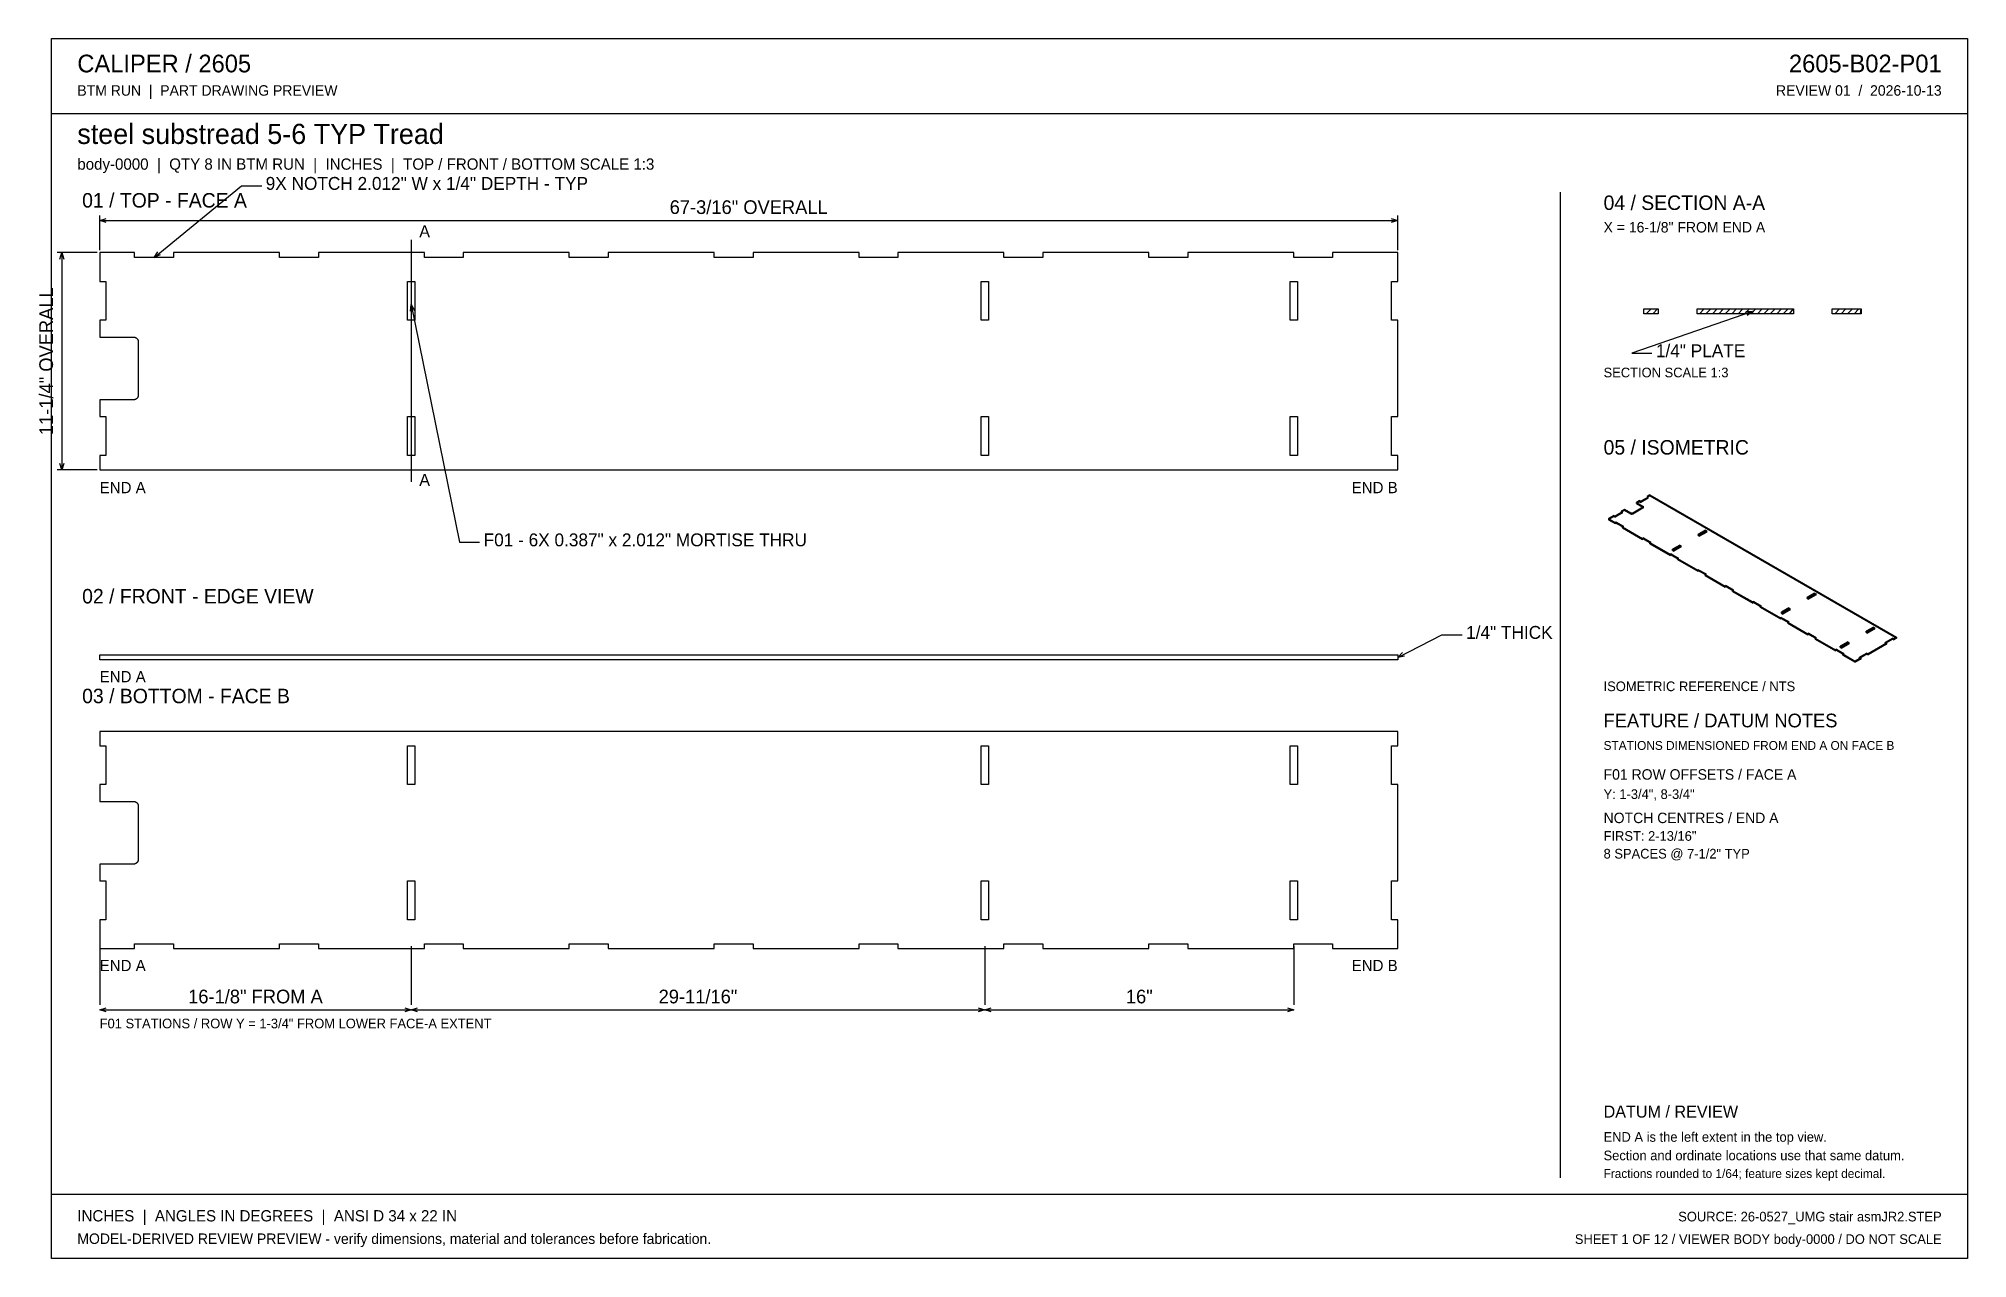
# Model space of a CAD drawing. Header units: inches. Extents: x 0.7 to 100.6, y 1.4 to 64.6.
import ezdxf
from ezdxf.enums import TextEntityAlignment as Align

# ---------------------------------------------------------------- set-up
doc = ezdxf.new("R2010")
doc.units = ezdxf.units.IN
doc.header["$MEASUREMENT"] = 0

msp = doc.modelspace()

# ---------------------------------------------------------------- linework, layer by layer
at = {"layer": 'ANNOTATION'}
for p, q in [((6.719, 53.25), (11.25, 56.958)), ((11.25, 56.958), (12.292, 56.958)), ((3.906, 53.625), (3.906, 55.417)), ((3.906, 55.167), (4.24, 55.271)), ((3.906, 55.167), (71.094, 55.167)), ((4.24, 55.063), (3.906, 55.167)), ((70.76, 55.271), (71.094, 55.167)), ((71.094, 55.167), (70.76, 55.063)), ((71.094, 53.625), (71.094, 55.417)), ((20.031, 54.167), (20.031, 41.625)), ((3.781, 53.5), (1.698, 53.5)), ((1.844, 53.167), (1.948, 53.5)), ((1.948, 53.5), (1.948, 42.25)), ((1.948, 53.5), (2.052, 53.167)), ((6.719, 53.25), (6.911, 53.542)), ((7.043, 53.38), (6.719, 53.25)), ((19.996, 50.459), (20.031, 50.806)), ((20.031, 50.806), (22.531, 38.5)), ((20.031, 50.806), (20.2, 50.501)), ((89.458, 50.458), (83.208, 48.292)), ((89.109, 50.448), (89.458, 50.458)), ((89.458, 50.458), (89.178, 50.251)), ((83.208, 48.292), (84.25, 48.292)), ((3.781, 42.25), (1.698, 42.25)), ((1.948, 42.25), (1.844, 42.583)), ((2.052, 42.583), (1.948, 42.25)), ((22.531, 38.5), (23.573, 38.5)), ((71.094, 32.542), (73.385, 33.708)), ((73.385, 33.708), (74.427, 33.708)), ((71.094, 32.542), (71.344, 32.786)), ((71.438, 32.6), (71.094, 32.542)), ((3.906, 17.583), (3.906, 14.542)), ((20.031, 17.583), (20.031, 14.542)), ((20.031, 17.583), (20.031, 14.542)), ((49.719, 17.583), (49.719, 14.542)), ((49.719, 17.583), (49.719, 14.542)), ((65.719, 17.583), (65.719, 14.542)), ((3.906, 14.292), (4.24, 14.396)), ((3.906, 14.292), (20.031, 14.292)), ((4.24, 14.187), (3.906, 14.292)), ((19.698, 14.396), (20.031, 14.292)), ((20.031, 14.292), (19.698, 14.187)), ((20.031, 14.292), (20.365, 14.396)), ((20.031, 14.292), (49.719, 14.292)), ((20.365, 14.187), (20.031, 14.292)), ((49.385, 14.396), (49.719, 14.292)), ((49.719, 14.292), (49.385, 14.187)), ((49.719, 14.292), (50.052, 14.396)), ((49.719, 14.292), (65.719, 14.292)), ((50.052, 14.187), (49.719, 14.292)), ((65.385, 14.396), (65.719, 14.292)), ((65.719, 14.292), (65.385, 14.187))]:
    msp.add_line(p, q, dxfattribs=at)
at = {"layer": 'OUTLINE'}
for p, q in [((1.417, 64.583), (100.583, 64.583)), ((1.417, 1.417), (1.417, 64.583)), ((100.583, 64.583), (100.583, 1.417)), ((1.417, 60.708), (100.583, 60.708)), ((79.5, 56.625), (79.5, 5.583)), ((5.713, 53.5), (3.906, 53.5)), ((3.906, 53.5), (3.906, 52.006)), ((5.713, 53.25), (5.713, 53.5)), ((7.725, 53.25), (5.713, 53.25)), ((13.213, 53.5), (7.725, 53.5)), ((7.725, 53.5), (7.725, 53.25)), ((13.213, 53.25), (13.213, 53.5)), ((15.225, 53.25), (13.213, 53.25)), ((20.713, 53.5), (15.225, 53.5)), ((15.225, 53.5), (15.225, 53.25)), ((20.713, 53.25), (20.713, 53.5)), ((22.725, 53.25), (20.713, 53.25)), ((28.213, 53.5), (22.725, 53.5)), ((22.725, 53.5), (22.725, 53.25)), ((28.213, 53.25), (28.213, 53.5)), ((30.225, 53.25), (28.213, 53.25)), ((35.713, 53.5), (30.225, 53.5)), ((30.225, 53.5), (30.225, 53.25)), ((35.713, 53.25), (35.713, 53.5)), ((37.725, 53.25), (35.713, 53.25)), ((43.213, 53.5), (37.725, 53.5)), ((37.725, 53.5), (37.725, 53.25)), ((43.213, 53.25), (43.213, 53.5)), ((45.225, 53.25), (43.213, 53.25)), ((50.713, 53.5), (45.225, 53.5)), ((45.225, 53.5), (45.225, 53.25)), ((50.713, 53.25), (50.713, 53.5)), ((52.725, 53.25), (50.713, 53.25)), ((58.213, 53.5), (52.725, 53.5)), ((52.725, 53.5), (52.725, 53.25)), ((58.213, 53.25), (58.213, 53.5)), ((60.225, 53.25), (58.213, 53.25)), ((65.713, 53.5), (60.225, 53.5)), ((60.225, 53.5), (60.225, 53.25)), ((65.713, 53.25), (65.713, 53.5)), ((67.725, 53.25), (65.713, 53.25)), ((71.094, 53.5), (67.725, 53.5)), ((67.725, 53.5), (67.725, 53.25)), ((71.094, 52.006), (71.094, 53.5)), ((3.906, 52.006), (4.225, 52.006)), ((4.225, 52.006), (4.225, 49.994)), ((19.838, 49.994), (19.838, 52.006)), ((19.838, 52.006), (20.225, 52.006)), ((20.225, 52.006), (20.225, 49.994)), ((49.525, 49.994), (49.525, 52.006)), ((49.525, 52.006), (49.912, 52.006)), ((49.912, 52.006), (49.912, 49.994)), ((65.525, 49.994), (65.525, 52.006)), ((65.525, 52.006), (65.912, 52.006)), ((65.912, 52.006), (65.912, 49.994)), ((70.775, 49.994), (70.775, 52.006)), ((70.775, 52.006), (71.094, 52.006)), ((4.225, 49.994), (3.906, 49.994)), ((3.906, 49.994), (3.906, 49.125)), ((20.225, 49.994), (19.838, 49.994)), ((49.912, 49.994), (49.525, 49.994)), ((65.912, 49.994), (65.525, 49.994)), ((71.094, 49.994), (70.775, 49.994)), ((71.094, 45.006), (71.094, 49.994)), ((83.833, 50.583), (84.577, 50.583)), ((83.833, 50.333), (83.833, 50.583)), ((84.577, 50.333), (83.833, 50.333)), ((83.958, 50.333), (84.208, 50.583)), ((84.292, 50.333), (84.542, 50.583)), ((84.577, 50.583), (84.577, 50.333)), ((86.589, 50.583), (91.577, 50.583)), ((86.589, 50.333), (86.589, 50.583)), ((91.577, 50.333), (86.589, 50.333)), ((86.714, 50.333), (86.964, 50.583)), ((87.048, 50.333), (87.298, 50.583)), ((87.381, 50.333), (87.631, 50.583)), ((87.714, 50.333), (87.964, 50.583)), ((88.048, 50.333), (88.298, 50.583)), ((88.381, 50.333), (88.631, 50.583)), ((88.714, 50.333), (88.964, 50.583)), ((89.048, 50.333), (89.298, 50.583)), ((89.381, 50.333), (89.631, 50.583)), ((89.714, 50.333), (89.964, 50.583)), ((90.048, 50.333), (90.298, 50.583)), ((90.381, 50.333), (90.631, 50.583)), ((90.714, 50.333), (90.964, 50.583)), ((91.048, 50.333), (91.298, 50.583)), ((91.381, 50.333), (91.577, 50.583)), ((91.577, 50.583), (91.577, 50.333)), ((93.589, 50.583), (95.083, 50.583)), ((93.589, 50.333), (93.589, 50.583)), ((95.083, 50.333), (93.589, 50.333)), ((93.714, 50.333), (93.964, 50.583)), ((94.048, 50.333), (94.298, 50.583)), ((94.381, 50.333), (94.631, 50.583)), ((94.714, 50.333), (94.964, 50.583)), ((95.048, 50.333), (95.083, 50.583)), ((95.083, 50.583), (95.083, 50.333)), ((3.906, 49.125), (5.656, 49.125)), ((5.656, 49.125), (5.662, 49.125)), ((5.662, 49.125), (5.669, 49.125)), ((5.669, 49.125), (5.675, 49.124)), ((5.675, 49.124), (5.681, 49.124)), ((5.681, 49.124), (5.687, 49.123)), ((5.687, 49.123), (5.693, 49.122)), ((5.693, 49.122), (5.699, 49.121)), ((5.699, 49.121), (5.705, 49.12)), ((5.705, 49.12), (5.711, 49.119)), ((5.711, 49.119), (5.717, 49.118)), ((5.717, 49.118), (5.723, 49.116)), ((5.723, 49.116), (5.729, 49.114)), ((5.729, 49.114), (5.735, 49.112)), ((5.735, 49.112), (5.74, 49.11)), ((5.74, 49.11), (5.746, 49.108)), ((5.746, 49.108), (5.752, 49.106)), ((5.752, 49.106), (5.758, 49.104)), ((5.758, 49.104), (5.763, 49.101)), ((5.763, 49.101), (5.769, 49.098)), ((5.769, 49.098), (5.774, 49.095)), ((5.774, 49.095), (5.779, 49.093)), ((5.779, 49.093), (5.785, 49.089)), ((5.785, 49.089), (5.79, 49.086)), ((5.79, 49.086), (5.795, 49.083)), ((5.795, 49.083), (5.8, 49.079)), ((5.8, 49.079), (5.805, 49.076)), ((5.805, 49.076), (5.81, 49.072)), ((5.81, 49.072), (5.815, 49.068)), ((5.815, 49.068), (5.82, 49.064)), ((5.82, 49.064), (5.824, 49.06)), ((5.824, 49.06), (5.829, 49.056)), ((5.829, 49.056), (5.833, 49.052)), ((5.833, 49.052), (5.837, 49.047)), ((5.837, 49.047), (5.841, 49.043)), ((5.841, 49.043), (5.846, 49.038)), ((5.846, 49.038), (5.85, 49.034)), ((5.85, 49.034), (5.853, 49.029)), ((5.853, 49.029), (5.857, 49.024)), ((5.857, 49.024), (5.861, 49.019)), ((5.861, 49.019), (5.864, 49.014)), ((5.864, 49.014), (5.867, 49.009)), ((5.867, 49.009), (5.871, 49.004)), ((5.871, 49.004), (5.874, 48.998)), ((5.874, 48.998), (5.877, 48.993)), ((5.877, 48.993), (5.88, 48.987)), ((5.88, 48.987), (5.882, 48.982)), ((5.882, 48.982), (5.885, 48.976)), ((5.885, 48.976), (5.887, 48.971)), ((5.887, 48.971), (5.889, 48.965)), ((5.889, 48.965), (5.892, 48.959)), ((5.892, 48.959), (5.894, 48.953)), ((5.894, 48.953), (5.895, 48.948)), ((5.895, 48.948), (5.897, 48.942)), ((5.897, 48.942), (5.899, 48.936)), ((5.899, 48.936), (5.9, 48.93)), ((5.9, 48.93), (5.901, 48.924)), ((5.901, 48.924), (5.903, 48.918)), ((5.903, 48.918), (5.904, 48.912)), ((5.904, 48.912), (5.904, 48.906)), ((5.904, 48.906), (5.905, 48.9)), ((5.905, 48.9), (5.906, 48.893)), ((5.906, 48.893), (5.906, 48.887)), ((5.906, 48.887), (5.906, 48.881)), ((5.906, 48.881), (5.906, 48.875)), ((5.906, 48.875), (5.906, 46.125)), ((5.81, 45.928), (5.805, 45.924)), ((5.815, 45.932), (5.81, 45.928)), ((5.82, 45.936), (5.815, 45.932)), ((5.824, 45.94), (5.82, 45.936)), ((5.829, 45.944), (5.824, 45.94)), ((5.833, 45.948), (5.829, 45.944)), ((5.837, 45.953), (5.833, 45.948)), ((5.841, 45.957), (5.837, 45.953)), ((5.846, 45.962), (5.841, 45.957)), ((5.85, 45.966), (5.846, 45.962)), ((5.853, 45.971), (5.85, 45.966)), ((5.857, 45.976), (5.853, 45.971)), ((5.861, 45.981), (5.857, 45.976)), ((5.864, 45.986), (5.861, 45.981)), ((5.867, 45.991), (5.864, 45.986)), ((5.871, 45.996), (5.867, 45.991)), ((5.874, 46.002), (5.871, 45.996)), ((5.877, 46.007), (5.874, 46.002)), ((5.88, 46.013), (5.877, 46.007)), ((5.882, 46.018), (5.88, 46.013)), ((5.885, 46.024), (5.882, 46.018)), ((5.887, 46.029), (5.885, 46.024)), ((5.889, 46.035), (5.887, 46.029)), ((5.892, 46.041), (5.889, 46.035)), ((5.894, 46.047), (5.892, 46.041)), ((5.895, 46.052), (5.894, 46.047)), ((5.897, 46.058), (5.895, 46.052)), ((5.899, 46.064), (5.897, 46.058)), ((5.9, 46.07), (5.899, 46.064)), ((5.901, 46.076), (5.9, 46.07)), ((5.903, 46.082), (5.901, 46.076)), ((5.904, 46.088), (5.903, 46.082)), ((5.905, 46.1), (5.904, 46.094)), ((5.904, 46.094), (5.904, 46.088)), ((5.906, 46.107), (5.905, 46.1)), ((5.906, 46.125), (5.906, 46.119)), ((5.906, 46.119), (5.906, 46.113)), ((5.906, 46.113), (5.906, 46.107)), ((5.656, 45.875), (3.906, 45.875)), ((3.906, 45.875), (3.906, 45.006)), ((3.906, 45.006), (4.225, 45.006)), ((4.225, 45.006), (4.225, 42.994)), ((5.662, 45.875), (5.656, 45.875)), ((5.669, 45.875), (5.662, 45.875)), ((5.675, 45.876), (5.669, 45.875)), ((5.681, 45.876), (5.675, 45.876)), ((5.687, 45.877), (5.681, 45.876)), ((5.693, 45.878), (5.687, 45.877)), ((5.699, 45.879), (5.693, 45.878)), ((5.705, 45.88), (5.699, 45.879)), ((5.711, 45.881), (5.705, 45.88)), ((5.717, 45.882), (5.711, 45.881)), ((5.723, 45.884), (5.717, 45.882)), ((5.729, 45.886), (5.723, 45.884)), ((5.735, 45.888), (5.729, 45.886)), ((5.74, 45.89), (5.735, 45.888)), ((5.746, 45.892), (5.74, 45.89)), ((5.752, 45.894), (5.746, 45.892)), ((5.758, 45.896), (5.752, 45.894)), ((5.763, 45.899), (5.758, 45.896)), ((5.769, 45.902), (5.763, 45.899)), ((5.774, 45.905), (5.769, 45.902)), ((5.779, 45.907), (5.774, 45.905)), ((5.785, 45.911), (5.779, 45.907)), ((5.79, 45.914), (5.785, 45.911)), ((5.795, 45.917), (5.79, 45.914)), ((5.8, 45.921), (5.795, 45.917)), ((5.805, 45.924), (5.8, 45.921)), ((19.838, 42.994), (19.838, 45.006)), ((19.838, 45.006), (20.225, 45.006)), ((20.225, 45.006), (20.225, 42.994)), ((49.525, 42.994), (49.525, 45.006)), ((49.525, 45.006), (49.912, 45.006)), ((49.912, 45.006), (49.912, 42.994)), ((65.525, 42.994), (65.525, 45.006)), ((65.525, 45.006), (65.912, 45.006)), ((65.912, 45.006), (65.912, 42.994)), ((70.775, 42.994), (70.775, 45.006)), ((70.775, 45.006), (71.094, 45.006)), ((4.225, 42.994), (3.906, 42.994)), ((3.906, 42.994), (3.906, 42.25)), ((20.225, 42.994), (19.838, 42.994)), ((49.912, 42.994), (49.525, 42.994)), ((65.912, 42.994), (65.525, 42.994)), ((71.094, 42.994), (70.775, 42.994)), ((71.094, 42.25), (71.094, 42.994)), ((3.906, 42.25), (71.094, 42.25)), ((84.139, 40.959), (83.998, 40.877)), ((84.139, 40.959), (84.139, 40.904)), ((84.139, 40.959), (96.917, 33.581)), ((82.727, 40.073), (82.345, 39.852)), ((82.727, 40.018), (82.345, 39.798)), ((82.832, 40.204), (82.667, 40.108)), ((82.832, 40.149), (82.667, 40.053)), ((82.667, 40.108), (82.727, 40.073)), ((82.667, 40.108), (82.667, 40.053)), ((82.667, 40.053), (82.727, 40.018)), ((82.727, 40.018), (82.727, 40.073)), ((82.832, 40.149), (82.832, 40.204)), ((83.165, 40.012), (82.832, 40.204)), ((83.165, 39.957), (82.832, 40.149)), ((83.166, 40.011), (83.165, 40.012)), ((83.165, 39.957), (83.165, 40.012)), ((83.166, 39.956), (83.165, 39.957)), ((83.167, 40.01), (83.166, 40.011)), ((83.167, 39.955), (83.166, 39.956)), ((83.168, 40.01), (83.167, 40.01)), ((83.168, 39.955), (83.167, 39.955)), ((83.17, 40.009), (83.168, 40.01)), ((83.17, 39.954), (83.168, 39.955)), ((83.171, 40.008), (83.17, 40.009)), ((83.171, 39.954), (83.17, 39.954)), ((83.172, 40.008), (83.171, 40.008)), ((83.172, 39.953), (83.171, 39.954)), ((83.174, 40.007), (83.172, 40.008)), ((83.174, 39.952), (83.172, 39.953)), ((83.175, 40.007), (83.174, 40.007)), ((83.175, 39.952), (83.174, 39.952)), ((83.176, 40.006), (83.175, 40.007)), ((83.176, 39.951), (83.175, 39.952)), ((83.178, 40.006), (83.176, 40.006)), ((83.178, 39.951), (83.176, 39.951)), ((83.179, 40.005), (83.178, 40.006)), ((83.179, 39.95), (83.178, 39.951)), ((83.181, 40.005), (83.179, 40.005)), ((83.181, 39.95), (83.179, 39.95)), ((83.182, 40.004), (83.181, 40.005)), ((83.182, 39.95), (83.181, 39.95)), ((83.184, 40.004), (83.182, 40.004)), ((83.184, 39.949), (83.182, 39.95)), ((83.185, 40.004), (83.184, 40.004)), ((83.185, 39.949), (83.184, 39.949)), ((83.187, 40.003), (83.185, 40.004)), ((83.187, 39.948), (83.185, 39.949)), ((83.188, 40.003), (83.187, 40.003)), ((83.188, 39.948), (83.187, 39.948)), ((83.19, 40.003), (83.188, 40.003)), ((83.19, 39.948), (83.188, 39.948)), ((83.191, 40.002), (83.19, 40.003)), ((83.191, 39.947), (83.19, 39.948)), ((83.193, 40.002), (83.191, 40.002)), ((83.193, 39.947), (83.191, 39.947)), ((83.194, 40.002), (83.193, 40.002)), ((83.194, 39.947), (83.193, 39.947)), ((83.196, 40.001), (83.194, 40.002)), ((83.196, 39.947), (83.194, 39.947)), ((83.198, 40.001), (83.196, 40.001)), ((83.198, 39.946), (83.196, 39.947)), ((83.199, 40.001), (83.198, 40.001)), ((83.199, 39.946), (83.198, 39.946)), ((83.201, 40.001), (83.199, 40.001)), ((83.201, 39.946), (83.199, 39.946)), ((83.202, 40.001), (83.201, 40.001)), ((83.202, 39.946), (83.201, 39.946)), ((83.204, 40.001), (83.202, 40.001)), ((83.204, 39.946), (83.202, 39.946)), ((83.206, 40), (83.204, 40.001)), ((83.206, 39.946), (83.204, 39.946)), ((83.207, 40), (83.206, 40)), ((83.207, 39.945), (83.206, 39.946)), ((83.209, 40), (83.207, 40)), ((83.209, 39.945), (83.207, 39.945)), ((83.211, 40), (83.209, 40)), ((83.211, 39.945), (83.209, 39.945)), ((83.212, 40), (83.211, 40)), ((83.212, 39.945), (83.211, 39.945)), ((83.214, 40), (83.212, 40)), ((83.214, 39.945), (83.212, 39.945)), ((83.216, 40), (83.214, 40)), ((83.216, 39.945), (83.214, 39.945)), ((83.217, 40), (83.216, 40)), ((83.217, 39.945), (83.216, 39.945)), ((83.219, 40), (83.217, 40)), ((83.219, 39.946), (83.217, 39.945)), ((83.221, 40.001), (83.219, 40)), ((83.221, 39.946), (83.219, 39.946)), ((83.222, 40.001), (83.221, 40.001)), ((83.222, 39.946), (83.221, 39.946)), ((83.224, 40.001), (83.222, 40.001)), ((83.224, 39.946), (83.222, 39.946)), ((83.225, 40.001), (83.224, 40.001)), ((83.225, 39.946), (83.224, 39.946)), ((83.227, 40.001), (83.225, 40.001)), ((83.227, 39.946), (83.225, 39.946)), ((83.229, 40.001), (83.227, 40.001)), ((83.229, 39.947), (83.227, 39.946)), ((83.23, 40.002), (83.229, 40.001)), ((83.23, 39.947), (83.229, 39.947)), ((83.232, 40.002), (83.23, 40.002)), ((83.232, 39.947), (83.23, 39.947)), ((83.233, 40.002), (83.232, 40.002)), ((83.233, 39.947), (83.232, 39.947)), ((83.235, 40.003), (83.233, 40.002)), ((83.235, 39.948), (83.233, 39.947)), ((83.237, 40.003), (83.235, 40.003)), ((83.237, 39.948), (83.235, 39.948)), ((83.238, 40.003), (83.237, 40.003)), ((83.238, 39.948), (83.237, 39.948)), ((83.24, 40.004), (83.238, 40.003)), ((83.24, 39.949), (83.238, 39.948)), ((83.241, 40.004), (83.24, 40.004)), ((83.241, 39.949), (83.24, 39.949)), ((83.243, 40.004), (83.241, 40.004)), ((83.243, 39.95), (83.241, 39.949)), ((83.244, 40.005), (83.243, 40.004)), ((83.244, 39.95), (83.243, 39.95)), ((83.245, 40.005), (83.244, 40.005)), ((83.245, 39.95), (83.244, 39.95)), ((83.247, 40.006), (83.245, 40.005)), ((83.247, 39.951), (83.245, 39.95)), ((83.248, 40.006), (83.247, 40.006)), ((83.248, 39.951), (83.247, 39.951)), ((83.25, 40.007), (83.248, 40.006)), ((83.25, 39.952), (83.248, 39.951)), ((83.251, 40.007), (83.25, 40.007)), ((83.251, 39.952), (83.25, 39.952)), ((83.252, 40.008), (83.251, 40.007)), ((83.252, 39.953), (83.251, 39.952)), ((83.254, 40.008), (83.252, 40.008)), ((83.254, 39.954), (83.252, 39.953)), ((83.255, 40.009), (83.254, 40.008)), ((83.255, 39.954), (83.254, 39.954)), ((83.256, 40.01), (83.255, 40.009)), ((83.256, 39.955), (83.255, 39.954)), ((83.258, 40.01), (83.256, 40.01)), ((83.258, 39.955), (83.256, 39.955)), ((83.259, 40.011), (83.258, 40.01)), ((83.259, 39.956), (83.258, 39.955)), ((83.26, 40.012), (83.259, 40.011)), ((83.26, 39.957), (83.259, 39.956)), ((83.783, 40.314), (83.26, 40.012)), ((83.783, 40.259), (83.26, 39.957)), ((83.26, 39.957), (83.26, 40.012)), ((83.615, 40.656), (83.45, 40.561)), ((83.615, 40.601), (83.45, 40.506)), ((83.45, 40.506), (83.45, 40.561)), ((83.45, 40.561), (83.783, 40.368)), ((83.45, 40.506), (83.783, 40.314)), ((83.615, 40.656), (83.615, 40.601)), ((83.615, 40.656), (83.676, 40.621)), ((83.615, 40.601), (83.676, 40.566)), ((84.059, 40.842), (83.676, 40.621)), ((84.059, 40.787), (83.676, 40.566)), ((83.676, 40.566), (83.676, 40.621)), ((83.783, 40.368), (83.784, 40.368)), ((83.783, 40.314), (83.783, 40.368)), ((83.783, 40.259), (83.783, 40.314)), ((83.784, 40.314), (83.783, 40.314)), ((83.783, 40.314), (83.784, 40.313)), ((83.784, 40.259), (83.783, 40.259)), ((83.784, 40.368), (83.785, 40.367)), ((83.785, 40.315), (83.784, 40.314)), ((83.784, 40.313), (83.785, 40.312)), ((83.785, 40.26), (83.784, 40.259)), ((83.785, 40.367), (83.786, 40.366)), ((83.786, 40.316), (83.785, 40.315)), ((83.785, 40.312), (83.786, 40.311)), ((83.786, 40.261), (83.785, 40.26)), ((83.786, 40.366), (83.787, 40.366)), ((83.787, 40.316), (83.786, 40.316)), ((83.786, 40.311), (83.787, 40.311)), ((83.787, 40.261), (83.786, 40.261)), ((83.787, 40.366), (83.788, 40.365)), ((83.788, 40.317), (83.787, 40.316)), ((83.787, 40.311), (83.788, 40.31)), ((83.788, 40.262), (83.787, 40.261)), ((83.788, 40.365), (83.789, 40.364)), ((83.789, 40.318), (83.788, 40.317)), ((83.788, 40.31), (83.789, 40.309)), ((83.789, 40.263), (83.788, 40.262)), ((83.789, 40.364), (83.79, 40.363)), ((83.79, 40.319), (83.789, 40.318)), ((83.789, 40.309), (83.79, 40.308)), ((83.79, 40.264), (83.789, 40.263)), ((83.79, 40.363), (83.791, 40.363)), ((83.791, 40.319), (83.79, 40.319)), ((83.79, 40.308), (83.791, 40.308)), ((83.791, 40.265), (83.79, 40.264)), ((83.791, 40.363), (83.792, 40.362)), ((83.792, 40.32), (83.791, 40.319)), ((83.791, 40.308), (83.792, 40.307)), ((83.792, 40.265), (83.791, 40.265)), ((83.792, 40.362), (83.793, 40.361)), ((83.793, 40.321), (83.792, 40.32)), ((83.792, 40.307), (83.793, 40.306)), ((83.793, 40.266), (83.792, 40.265)), ((83.793, 40.361), (83.794, 40.36)), ((83.794, 40.322), (83.793, 40.321)), ((83.793, 40.306), (83.794, 40.305)), ((83.794, 40.267), (83.793, 40.266)), ((83.794, 40.36), (83.795, 40.359)), ((83.795, 40.323), (83.794, 40.322)), ((83.794, 40.305), (83.795, 40.304)), ((83.795, 40.268), (83.794, 40.267)), ((83.795, 40.359), (83.795, 40.358)), ((83.795, 40.358), (83.796, 40.358)), ((83.796, 40.324), (83.795, 40.324)), ((83.795, 40.324), (83.795, 40.323)), ((83.795, 40.304), (83.795, 40.304)), ((83.795, 40.304), (83.796, 40.303)), ((83.796, 40.27), (83.795, 40.269)), ((83.795, 40.269), (83.795, 40.268)), ((83.796, 40.358), (83.797, 40.357)), ((83.797, 40.325), (83.796, 40.324)), ((83.796, 40.303), (83.797, 40.302)), ((83.797, 40.27), (83.796, 40.27)), ((83.797, 40.357), (83.797, 40.356)), ((83.797, 40.356), (83.798, 40.355)), ((83.798, 40.327), (83.797, 40.326)), ((83.797, 40.326), (83.797, 40.325)), ((83.797, 40.302), (83.797, 40.301)), ((83.797, 40.301), (83.798, 40.3)), ((83.798, 40.272), (83.797, 40.271)), ((83.797, 40.271), (83.797, 40.27)), ((83.798, 40.355), (83.799, 40.354)), ((83.799, 40.328), (83.798, 40.327)), ((83.798, 40.3), (83.799, 40.299)), ((83.799, 40.273), (83.798, 40.272)), ((83.799, 40.354), (83.799, 40.353)), ((83.799, 40.353), (83.8, 40.352)), ((83.8, 40.33), (83.799, 40.329)), ((83.799, 40.329), (83.799, 40.328)), ((83.799, 40.299), (83.799, 40.298)), ((83.799, 40.298), (83.8, 40.297)), ((83.8, 40.275), (83.799, 40.274)), ((83.799, 40.274), (83.799, 40.273)), ((83.8, 40.352), (83.8, 40.351)), ((83.8, 40.351), (83.801, 40.35)), ((83.801, 40.332), (83.8, 40.331)), ((83.8, 40.331), (83.8, 40.33)), ((83.8, 40.297), (83.8, 40.296)), ((83.8, 40.296), (83.801, 40.296)), ((83.801, 40.277), (83.8, 40.276)), ((83.8, 40.276), (83.8, 40.275)), ((83.801, 40.35), (83.801, 40.35)), ((83.801, 40.35), (83.801, 40.349)), ((83.801, 40.349), (83.802, 40.348)), ((83.802, 40.334), (83.801, 40.333)), ((83.801, 40.333), (83.801, 40.333)), ((83.801, 40.333), (83.801, 40.332)), ((83.801, 40.296), (83.801, 40.295)), ((83.801, 40.295), (83.801, 40.294)), ((83.801, 40.294), (83.802, 40.293)), ((83.802, 40.279), (83.801, 40.279)), ((83.801, 40.279), (83.801, 40.278)), ((83.801, 40.278), (83.801, 40.277)), ((83.802, 40.348), (83.802, 40.347)), ((83.802, 40.347), (83.802, 40.346)), ((83.802, 40.346), (83.802, 40.345)), ((83.802, 40.345), (83.802, 40.344)), ((83.802, 40.344), (83.802, 40.343)), ((83.802, 40.343), (83.803, 40.342)), ((83.803, 40.34), (83.802, 40.339)), ((83.802, 40.339), (83.802, 40.338)), ((83.802, 40.338), (83.802, 40.337)), ((83.802, 40.337), (83.802, 40.336)), ((83.802, 40.336), (83.802, 40.335)), ((83.802, 40.335), (83.802, 40.334)), ((83.802, 40.293), (83.802, 40.292)), ((83.802, 40.292), (83.802, 40.291)), ((83.802, 40.291), (83.802, 40.29)), ((83.802, 40.29), (83.802, 40.289)), ((83.802, 40.289), (83.802, 40.288)), ((83.802, 40.288), (83.803, 40.287)), ((83.803, 40.285), (83.802, 40.284)), ((83.802, 40.284), (83.802, 40.283)), ((83.802, 40.283), (83.802, 40.282)), ((83.802, 40.282), (83.802, 40.281)), ((83.802, 40.281), (83.802, 40.28)), ((83.802, 40.28), (83.802, 40.279)), ((83.803, 40.342), (83.803, 40.341)), ((83.803, 40.341), (83.803, 40.34)), ((83.803, 40.287), (83.803, 40.286)), ((83.803, 40.286), (83.803, 40.285)), ((84.139, 40.904), (83.998, 40.822)), ((83.998, 40.877), (84.059, 40.842)), ((83.998, 40.877), (83.998, 40.822)), ((83.998, 40.822), (84.059, 40.787)), ((84.059, 40.787), (84.059, 40.842)), ((84.139, 40.904), (96.917, 33.527)), ((82.284, 39.887), (82, 39.723)), ((82.284, 39.833), (82, 39.669)), ((82, 39.723), (82, 39.669)), ((82, 39.723), (82.344, 39.525)), ((82, 39.669), (82.344, 39.47)), ((82.284, 39.887), (82.345, 39.852)), ((82.284, 39.887), (82.284, 39.833)), ((82.284, 39.833), (82.345, 39.798)), ((82.391, 39.553), (82.344, 39.525)), ((82.344, 39.47), (82.344, 39.525)), ((82.391, 39.498), (82.344, 39.47)), ((82.345, 39.798), (82.345, 39.852)), ((82.391, 39.553), (82.774, 39.332)), ((82.391, 39.498), (82.391, 39.553)), ((82.391, 39.498), (82.774, 39.277)), ((82.774, 39.332), (82.726, 39.304)), ((82.726, 39.304), (83.77, 38.702)), ((82.726, 39.249), (82.726, 39.304)), ((82.774, 39.277), (82.726, 39.249)), ((82.726, 39.249), (83.77, 38.647)), ((82.774, 39.277), (82.774, 39.332)), ((87.028, 39.128), (86.645, 38.907)), ((87.028, 39.073), (86.645, 38.852)), ((87.101, 39.085), (86.719, 38.864)), ((87.101, 39.03), (86.719, 38.809)), ((87.028, 39.073), (87.028, 39.128)), ((87.028, 39.128), (87.101, 39.085)), ((87.028, 39.073), (87.101, 39.03)), ((87.101, 39.03), (87.101, 39.085)), ((83.817, 38.729), (83.77, 38.702)), ((83.77, 38.647), (83.77, 38.702)), ((83.817, 38.674), (83.77, 38.647)), ((83.817, 38.674), (83.817, 38.729)), ((83.817, 38.729), (84.2, 38.508)), ((83.817, 38.674), (84.2, 38.453)), ((84.2, 38.508), (84.152, 38.481)), ((84.152, 38.481), (85.196, 37.878)), ((84.152, 38.426), (84.152, 38.481)), ((84.2, 38.453), (84.152, 38.426)), ((84.152, 38.426), (85.196, 37.823)), ((84.2, 38.453), (84.2, 38.508)), ((85.696, 38.359), (85.314, 38.138)), ((85.696, 38.304), (85.314, 38.083)), ((85.314, 38.138), (85.387, 38.096)), ((85.314, 38.083), (85.314, 38.138)), ((85.314, 38.083), (85.387, 38.041)), ((85.77, 38.317), (85.387, 38.096)), ((85.77, 38.262), (85.387, 38.041)), ((85.387, 38.041), (85.387, 38.096)), ((85.696, 38.359), (85.77, 38.317)), ((85.696, 38.304), (85.696, 38.359)), ((85.696, 38.304), (85.77, 38.262)), ((85.77, 38.262), (85.77, 38.317)), ((86.645, 38.852), (86.645, 38.907)), ((86.645, 38.907), (86.719, 38.864)), ((86.645, 38.852), (86.719, 38.809)), ((86.719, 38.809), (86.719, 38.864)), ((85.244, 37.906), (85.196, 37.878)), ((85.196, 37.823), (85.196, 37.878)), ((85.244, 37.851), (85.196, 37.823)), ((85.244, 37.906), (85.626, 37.685)), ((85.244, 37.851), (85.244, 37.906)), ((85.244, 37.851), (85.626, 37.63)), ((85.626, 37.685), (85.579, 37.657)), ((85.579, 37.657), (86.622, 37.055)), ((85.579, 37.602), (85.579, 37.657)), ((85.626, 37.63), (85.579, 37.602)), ((85.579, 37.602), (86.622, 37)), ((85.626, 37.63), (85.626, 37.685)), ((86.67, 37.082), (86.622, 37.055)), ((86.622, 37), (86.622, 37.055)), ((86.67, 37.027), (86.622, 37)), ((86.67, 37.082), (87.053, 36.861)), ((86.67, 37.027), (86.67, 37.082)), ((86.67, 37.027), (87.053, 36.806)), ((87.053, 36.861), (87.005, 36.834)), ((87.005, 36.834), (88.049, 36.231)), ((87.005, 36.779), (87.005, 36.834)), ((87.053, 36.806), (87.005, 36.779)), ((87.005, 36.779), (88.049, 36.176)), ((87.053, 36.806), (87.053, 36.861)), ((88.096, 36.259), (88.049, 36.231)), ((88.049, 36.176), (88.049, 36.231)), ((88.096, 36.204), (88.049, 36.176)), ((88.096, 36.204), (88.096, 36.259)), ((88.096, 36.259), (88.479, 36.038)), ((88.096, 36.204), (88.479, 35.983)), ((88.479, 36.038), (88.431, 36.01)), ((88.431, 36.01), (89.475, 35.408)), ((88.431, 35.955), (88.431, 36.01)), ((88.479, 35.983), (88.431, 35.955)), ((88.431, 35.955), (89.475, 35.353)), ((88.479, 35.983), (88.479, 36.038)), ((89.523, 35.435), (89.475, 35.408)), ((89.475, 35.353), (89.475, 35.408)), ((89.523, 35.38), (89.475, 35.353)), ((89.523, 35.38), (89.523, 35.435)), ((89.523, 35.435), (89.905, 35.214)), ((89.523, 35.38), (89.905, 35.159)), ((89.905, 35.214), (89.858, 35.187)), ((89.858, 35.187), (90.901, 34.584)), ((89.858, 35.132), (89.858, 35.187)), ((89.905, 35.159), (89.858, 35.132)), ((89.858, 35.132), (90.901, 34.529)), ((89.905, 35.159), (89.905, 35.214)), ((91.342, 35.099), (90.96, 34.879)), ((91.342, 35.045), (90.96, 34.824)), ((91.416, 35.057), (91.033, 34.836)), ((91.416, 35.002), (91.033, 34.781)), ((91.342, 35.099), (91.416, 35.057)), ((91.342, 35.045), (91.342, 35.099)), ((91.342, 35.045), (91.416, 35.002)), ((91.416, 35.002), (91.416, 35.057)), ((92.673, 35.868), (92.291, 35.647)), ((92.673, 35.813), (92.291, 35.592)), ((92.291, 35.592), (92.291, 35.647)), ((92.291, 35.647), (92.364, 35.605)), ((92.291, 35.592), (92.364, 35.55)), ((92.747, 35.826), (92.364, 35.605)), ((92.747, 35.771), (92.364, 35.55)), ((92.364, 35.55), (92.364, 35.605)), ((92.673, 35.813), (92.673, 35.868)), ((92.673, 35.868), (92.747, 35.826)), ((92.673, 35.813), (92.747, 35.771)), ((92.747, 35.771), (92.747, 35.826)), ((90.949, 34.612), (90.901, 34.584)), ((90.901, 34.529), (90.901, 34.584)), ((90.949, 34.557), (90.901, 34.529)), ((90.949, 34.557), (90.949, 34.612)), ((90.949, 34.612), (91.331, 34.391)), ((90.949, 34.557), (91.331, 34.336)), ((90.96, 34.824), (90.96, 34.879)), ((90.96, 34.879), (91.033, 34.836)), ((90.96, 34.824), (91.033, 34.781)), ((91.033, 34.781), (91.033, 34.836)), ((91.331, 34.391), (91.284, 34.363)), ((91.284, 34.363), (92.328, 33.761)), ((91.284, 34.308), (91.284, 34.363)), ((91.331, 34.336), (91.284, 34.308)), ((91.284, 34.308), (92.328, 33.706)), ((91.331, 34.336), (91.331, 34.391)), ((95.716, 34.111), (95.334, 33.89)), ((95.716, 34.056), (95.334, 33.835)), ((95.79, 34.069), (95.407, 33.848)), ((95.79, 34.014), (95.407, 33.793)), ((95.716, 34.056), (95.716, 34.111)), ((95.716, 34.111), (95.79, 34.069)), ((95.716, 34.056), (95.79, 34.014)), ((95.79, 34.014), (95.79, 34.069)), ((92.375, 33.788), (92.328, 33.761)), ((92.328, 33.706), (92.328, 33.761)), ((92.375, 33.733), (92.328, 33.706)), ((92.375, 33.788), (92.758, 33.567)), ((92.375, 33.733), (92.375, 33.788)), ((92.375, 33.733), (92.758, 33.512)), ((92.758, 33.567), (92.71, 33.54)), ((92.71, 33.54), (93.754, 32.937)), ((92.71, 33.485), (92.71, 33.54)), ((92.758, 33.512), (92.71, 33.485)), ((92.71, 33.485), (93.754, 32.882)), ((92.758, 33.512), (92.758, 33.567)), ((93.801, 32.965), (93.754, 32.937)), ((93.801, 32.965), (94.184, 32.744)), ((93.801, 32.91), (93.801, 32.965)), ((94.385, 33.343), (94.002, 33.122)), ((94.385, 33.288), (94.002, 33.067)), ((94.002, 33.067), (94.002, 33.122)), ((94.002, 33.122), (94.076, 33.079)), ((94.002, 33.067), (94.076, 33.024)), ((94.459, 33.3), (94.076, 33.079)), ((94.459, 33.245), (94.076, 33.024)), ((94.076, 33.024), (94.076, 33.079)), ((94.385, 33.288), (94.385, 33.343)), ((94.385, 33.343), (94.459, 33.3)), ((94.385, 33.288), (94.459, 33.245)), ((94.459, 33.245), (94.459, 33.3)), ((95.334, 33.89), (95.407, 33.848)), ((95.334, 33.835), (95.334, 33.89)), ((95.334, 33.835), (95.407, 33.793)), ((95.407, 33.793), (95.407, 33.848)), ((96.393, 33.279), (95.444, 32.731)), ((96.393, 33.224), (95.444, 32.676)), ((96.715, 33.535), (96.332, 33.314)), ((96.715, 33.48), (96.332, 33.259)), ((96.332, 33.259), (96.332, 33.314)), ((96.332, 33.314), (96.393, 33.279)), ((96.332, 33.259), (96.393, 33.224)), ((96.393, 33.279), (96.393, 33.224)), ((96.715, 33.48), (96.715, 33.535)), ((96.715, 33.535), (96.775, 33.5)), ((96.715, 33.48), (96.775, 33.445)), ((96.917, 33.581), (96.775, 33.5)), ((96.917, 33.527), (96.775, 33.445)), ((96.775, 33.5), (96.775, 33.445)), ((96.917, 33.581), (96.917, 33.527)), ((3.906, 32.667), (71.094, 32.667)), ((3.906, 32.417), (3.906, 32.667)), ((71.094, 32.417), (3.906, 32.417)), ((71.094, 32.667), (71.094, 32.417)), ((93.754, 32.882), (93.754, 32.937)), ((93.801, 32.91), (93.754, 32.882)), ((93.801, 32.91), (94.184, 32.689)), ((94.184, 32.744), (94.137, 32.716)), ((94.137, 32.716), (94.777, 32.346)), ((94.137, 32.661), (94.137, 32.716)), ((94.184, 32.689), (94.137, 32.661)), ((94.137, 32.661), (94.777, 32.291)), ((94.184, 32.689), (94.184, 32.744)), ((95.061, 32.51), (94.777, 32.346)), ((95.061, 32.455), (94.777, 32.291)), ((94.777, 32.346), (94.777, 32.291)), ((95.383, 32.766), (95.001, 32.545)), ((95.383, 32.711), (95.001, 32.49)), ((95.001, 32.545), (95.061, 32.51)), ((95.001, 32.49), (95.001, 32.545)), ((95.001, 32.49), (95.061, 32.455)), ((95.061, 32.51), (95.061, 32.455)), ((95.383, 32.711), (95.383, 32.766)), ((95.383, 32.766), (95.444, 32.731)), ((95.383, 32.711), (95.444, 32.676)), ((95.444, 32.731), (95.444, 32.676)), ((71.094, 28.708), (3.906, 28.708)), ((3.906, 28.708), (3.906, 27.964)), ((3.906, 27.964), (4.225, 27.964)), ((4.225, 27.964), (4.225, 25.952)), ((19.838, 27.964), (20.225, 27.964)), ((19.838, 25.952), (19.838, 27.964)), ((20.225, 27.964), (20.225, 25.952)), ((49.525, 27.964), (49.912, 27.964)), ((49.525, 25.952), (49.525, 27.964)), ((49.912, 27.964), (49.912, 25.952)), ((65.525, 27.964), (65.912, 27.964)), ((65.525, 25.952), (65.525, 27.964)), ((65.912, 27.964), (65.912, 25.952)), ((70.775, 25.952), (70.775, 27.964)), ((70.775, 27.964), (71.094, 27.964)), ((71.094, 27.964), (71.094, 28.708)), ((4.225, 25.952), (3.906, 25.952)), ((3.906, 25.952), (3.906, 25.083)), ((3.906, 25.083), (5.656, 25.083)), ((5.656, 25.083), (5.662, 25.083)), ((5.662, 25.083), (5.669, 25.083)), ((5.669, 25.083), (5.675, 25.083)), ((5.675, 25.083), (5.681, 25.082)), ((5.681, 25.082), (5.687, 25.081)), ((5.687, 25.081), (5.693, 25.081)), ((5.693, 25.081), (5.699, 25.08)), ((5.699, 25.08), (5.705, 25.079)), ((5.705, 25.079), (5.711, 25.077)), ((5.711, 25.077), (5.717, 25.076)), ((5.717, 25.076), (5.723, 25.074)), ((5.723, 25.074), (5.729, 25.073)), ((5.729, 25.073), (5.735, 25.071)), ((5.735, 25.071), (5.74, 25.069)), ((5.74, 25.069), (5.746, 25.067)), ((5.746, 25.067), (5.752, 25.064)), ((5.752, 25.064), (5.758, 25.062)), ((5.758, 25.062), (5.763, 25.059)), ((5.763, 25.059), (5.769, 25.057)), ((5.769, 25.057), (5.774, 25.054)), ((5.774, 25.054), (5.779, 25.051)), ((5.779, 25.051), (5.785, 25.048)), ((5.785, 25.048), (5.79, 25.045)), ((5.79, 25.045), (5.795, 25.041)), ((5.795, 25.041), (5.8, 25.038)), ((5.8, 25.038), (5.805, 25.034)), ((5.805, 25.034), (5.81, 25.03)), ((5.81, 25.03), (5.815, 25.027)), ((5.815, 25.027), (5.82, 25.023)), ((5.82, 25.023), (5.824, 25.019)), ((5.824, 25.019), (5.829, 25.014)), ((5.829, 25.014), (5.833, 25.01)), ((5.833, 25.01), (5.837, 25.006)), ((5.837, 25.006), (5.841, 25.001)), ((5.841, 25.001), (5.846, 24.997)), ((5.846, 24.997), (5.85, 24.992)), ((5.85, 24.992), (5.853, 24.987)), ((5.853, 24.987), (5.857, 24.982)), ((5.857, 24.982), (5.861, 24.977)), ((5.861, 24.977), (5.864, 24.972)), ((5.864, 24.972), (5.867, 24.967)), ((5.867, 24.967), (5.871, 24.962)), ((5.871, 24.962), (5.874, 24.957)), ((20.225, 25.952), (19.838, 25.952)), ((49.912, 25.952), (49.525, 25.952)), ((65.912, 25.952), (65.525, 25.952)), ((71.094, 25.952), (70.775, 25.952)), ((71.094, 20.964), (71.094, 25.952)), ((5.874, 24.957), (5.877, 24.951)), ((5.877, 24.951), (5.88, 24.946)), ((5.88, 24.946), (5.882, 24.94)), ((5.882, 24.94), (5.885, 24.935)), ((5.885, 24.935), (5.887, 24.929)), ((5.887, 24.929), (5.889, 24.923)), ((5.889, 24.923), (5.892, 24.918)), ((5.892, 24.918), (5.894, 24.912)), ((5.894, 24.912), (5.895, 24.906)), ((5.895, 24.906), (5.897, 24.9)), ((5.897, 24.9), (5.899, 24.894)), ((5.899, 24.894), (5.9, 24.888)), ((5.9, 24.888), (5.901, 24.882)), ((5.901, 24.882), (5.903, 24.876)), ((5.903, 24.876), (5.904, 24.87)), ((5.904, 24.87), (5.904, 24.864)), ((5.904, 24.864), (5.905, 24.858)), ((5.905, 24.858), (5.906, 24.852)), ((5.906, 24.852), (5.906, 24.846)), ((5.906, 24.846), (5.906, 24.839)), ((5.906, 24.839), (5.906, 24.833)), ((5.906, 24.833), (5.906, 22.083)), ((5.877, 21.965), (5.874, 21.96)), ((5.88, 21.971), (5.877, 21.965)), ((5.882, 21.976), (5.88, 21.971)), ((5.885, 21.982), (5.882, 21.976)), ((5.887, 21.988), (5.885, 21.982)), ((5.889, 21.993), (5.887, 21.988)), ((5.892, 21.999), (5.889, 21.993)), ((5.894, 22.005), (5.892, 21.999)), ((5.895, 22.011), (5.894, 22.005)), ((5.897, 22.017), (5.895, 22.011)), ((5.899, 22.023), (5.897, 22.017)), ((5.9, 22.029), (5.899, 22.023)), ((5.901, 22.035), (5.9, 22.029)), ((5.903, 22.041), (5.901, 22.035)), ((5.904, 22.047), (5.903, 22.041)), ((5.905, 22.059), (5.904, 22.053)), ((5.904, 22.053), (5.904, 22.047)), ((5.906, 22.065), (5.905, 22.059)), ((5.906, 22.083), (5.906, 22.077)), ((5.906, 22.077), (5.906, 22.071)), ((5.906, 22.071), (5.906, 22.065)), ((5.656, 21.833), (3.906, 21.833)), ((3.906, 21.833), (3.906, 20.964)), ((5.662, 21.833), (5.656, 21.833)), ((5.669, 21.834), (5.662, 21.833)), ((5.675, 21.834), (5.669, 21.834)), ((5.681, 21.835), (5.675, 21.834)), ((5.687, 21.835), (5.681, 21.835)), ((5.693, 21.836), (5.687, 21.835)), ((5.699, 21.837), (5.693, 21.836)), ((5.705, 21.838), (5.699, 21.837)), ((5.711, 21.839), (5.705, 21.838)), ((5.717, 21.841), (5.711, 21.839)), ((5.723, 21.842), (5.717, 21.841)), ((5.729, 21.844), (5.723, 21.842)), ((5.735, 21.846), (5.729, 21.844)), ((5.74, 21.848), (5.735, 21.846)), ((5.746, 21.85), (5.74, 21.848)), ((5.752, 21.852), (5.746, 21.85)), ((5.758, 21.855), (5.752, 21.852)), ((5.763, 21.857), (5.758, 21.855)), ((5.769, 21.86), (5.763, 21.857)), ((5.774, 21.863), (5.769, 21.86)), ((5.779, 21.866), (5.774, 21.863)), ((5.785, 21.869), (5.779, 21.866)), ((5.79, 21.872), (5.785, 21.869)), ((5.795, 21.875), (5.79, 21.872)), ((5.8, 21.879), (5.795, 21.875)), ((5.805, 21.883), (5.8, 21.879)), ((5.81, 21.886), (5.805, 21.883)), ((5.815, 21.89), (5.81, 21.886)), ((5.82, 21.894), (5.815, 21.89)), ((5.824, 21.898), (5.82, 21.894)), ((5.829, 21.902), (5.824, 21.898)), ((5.833, 21.907), (5.829, 21.902)), ((5.837, 21.911), (5.833, 21.907)), ((5.841, 21.915), (5.837, 21.911)), ((5.846, 21.92), (5.841, 21.915)), ((5.85, 21.925), (5.846, 21.92)), ((5.853, 21.93), (5.85, 21.925)), ((5.857, 21.934), (5.853, 21.93)), ((5.861, 21.939), (5.857, 21.934)), ((5.864, 21.944), (5.861, 21.939)), ((5.867, 21.95), (5.864, 21.944)), ((5.871, 21.955), (5.867, 21.95)), ((5.874, 21.96), (5.871, 21.955)), ((3.906, 20.964), (4.225, 20.964)), ((4.225, 20.964), (4.225, 18.952)), ((19.838, 20.964), (20.225, 20.964)), ((19.838, 18.952), (19.838, 20.964)), ((20.225, 20.964), (20.225, 18.952)), ((49.525, 20.964), (49.912, 20.964)), ((49.525, 18.952), (49.525, 20.964)), ((49.912, 20.964), (49.912, 18.952)), ((65.525, 20.964), (65.912, 20.964)), ((65.525, 18.952), (65.525, 20.964)), ((65.912, 20.964), (65.912, 18.952)), ((70.775, 18.952), (70.775, 20.964)), ((70.775, 20.964), (71.094, 20.964)), ((4.225, 18.952), (3.906, 18.952)), ((3.906, 18.952), (3.906, 17.458)), ((20.225, 18.952), (19.838, 18.952)), ((49.912, 18.952), (49.525, 18.952)), ((65.912, 18.952), (65.525, 18.952)), ((71.094, 18.952), (70.775, 18.952)), ((71.094, 17.458), (71.094, 18.952)), ((3.906, 17.458), (5.713, 17.458)), ((5.713, 17.458), (5.713, 17.708)), ((5.713, 17.708), (7.725, 17.708)), ((7.725, 17.708), (7.725, 17.458)), ((7.725, 17.458), (13.213, 17.458)), ((13.213, 17.458), (13.213, 17.708)), ((13.213, 17.708), (15.225, 17.708)), ((15.225, 17.708), (15.225, 17.458)), ((15.225, 17.458), (20.713, 17.458)), ((20.713, 17.458), (20.713, 17.708)), ((20.713, 17.708), (22.725, 17.708)), ((22.725, 17.708), (22.725, 17.458)), ((22.725, 17.458), (28.213, 17.458)), ((28.213, 17.458), (28.213, 17.708)), ((28.213, 17.708), (30.225, 17.708)), ((30.225, 17.708), (30.225, 17.458)), ((30.225, 17.458), (35.713, 17.458)), ((35.713, 17.458), (35.713, 17.708)), ((35.713, 17.708), (37.725, 17.708)), ((37.725, 17.708), (37.725, 17.458)), ((37.725, 17.458), (43.213, 17.458)), ((43.213, 17.458), (43.213, 17.708)), ((43.213, 17.708), (45.225, 17.708)), ((45.225, 17.708), (45.225, 17.458)), ((45.225, 17.458), (50.713, 17.458)), ((50.713, 17.458), (50.713, 17.708)), ((50.713, 17.708), (52.725, 17.708)), ((52.725, 17.708), (52.725, 17.458)), ((52.725, 17.458), (58.213, 17.458)), ((58.213, 17.458), (58.213, 17.708)), ((58.213, 17.708), (60.225, 17.708)), ((60.225, 17.708), (60.225, 17.458)), ((60.225, 17.458), (65.713, 17.458)), ((65.713, 17.458), (65.713, 17.708)), ((65.713, 17.708), (67.725, 17.708)), ((67.725, 17.708), (67.725, 17.458)), ((67.725, 17.458), (71.094, 17.458)), ((1.417, 4.75), (100.583, 4.75)), ((100.583, 1.417), (1.417, 1.417))]:
    msp.add_line(p, q, dxfattribs=at)

# ---------------------------------------------------------------- texts
at = {"layer": 'ANNOTATION'}
for s, height, p in [('CALIPER / 2605', 0.91667, (2.75, 62.833)), ('BTM RUN  |  PART DRAWING PREVIEW', 0.54167, (2.75, 61.625)), ('steel substread 5-6 TYP Tread', 1.04167, (2.75, 59.125)), ('body-0000  |  QTY 8 IN BTM RUN  |  INCHES  |  TOP / FRONT / BOTTOM SCALE 1:3', 0.58333, (2.75, 57.792)), ('9X NOTCH 2.012" W x 1/4" DEPTH - TYP', 0.66667, (12.5, 56.75)), ('01 / TOP - FACE A', 0.75, (3, 55.833)), ('04 / SECTION A-A', 0.75, (81.75, 55.708)), ('A', 0.625, (20.448, 54.292)), ('X = 16-1/8" FROM END A', 0.54167, (81.75, 54.542)), ('1/4" PLATE', 0.6667, (84.458, 48.083)), ('SECTION SCALE 1:3', 0.5, (81.75, 47.042)), ('05 / ISOMETRIC', 0.75, (81.75, 43.042)), ('A', 0.625, (20.448, 41.417)), ('END A', 0.5833, (3.906, 41.042)), ('F01 - 6X 0.387" x 2.012" MORTISE THRU', 0.66667, (23.781, 38.292)), ('02 / FRONT - EDGE VIEW', 0.75, (3, 35.333)), ('1/4" THICK', 0.6667, (74.635, 33.5)), ('03 / BOTTOM - FACE B', 0.75, (3, 30.167)), ('END A', 0.5833, (3.906, 31.25)), ('ISOMETRIC REFERENCE / NTS', 0.5, (81.75, 30.792)), ('FEATURE / DATUM NOTES', 0.70833, (81.75, 28.917)), ('STATIONS DIMENSIONED FROM END A ON FACE B', 0.45833, (81.75, 27.75)), ('F01 ROW OFFSETS / FACE A', 0.54167, (81.75, 26.208)), ('Y: 1-3/4", 8-3/4"', 0.5, (81.75, 25.208)), ('NOTCH CENTRES / END A', 0.54167, (81.75, 23.958)), ('FIRST: 2-13/16"', 0.5, (81.75, 23.042)), ('8 SPACES @ 7-1/2" TYP', 0.5, (81.75, 22.125)), ('END A', 0.5833, (3.906, 16.292)), ('F01 STATIONS / ROW Y = 1-3/4" FROM LOWER FACE-A EXTENT', 0.5, (3.906, 13.333)), ('DATUM / REVIEW', 0.625, (81.75, 8.708)), ('Section and ordinate locations use that same datum.', 0.5, (81.75, 6.5)), ('END A is the left extent in the top view.', 0.5, (81.75, 7.458)), ('Fractions rounded to 1/64; feature sizes kept decimal.', 0.45833, (81.75, 5.583)), ('INCHES  |  ANGLES IN DEGREES  |  ANSI D 34 x 22 IN', 0.58333, (2.75, 3.333)), ('MODEL-DERIVED REVIEW PREVIEW - verify dimensions, material and tolerances before fabrication.', 0.54167, (2.75, 2.167))]:
    msp.add_text(s, height=height, dxfattribs=at).set_placement(p)
for s, height, p in [('2605-B02-P01', 0.91667, (99.25, 62.833)), ('REVIEW 01  /  2026-10-13', 0.54167, (99.25, 61.625)), ('END B', 0.5833, (71.094, 41.042)), ('END B', 0.5833, (71.094, 16.292)), ('SOURCE: 26-0527_UMG stair asmJR2.STEP', 0.5, (99.25, 3.333)), ('SHEET 1 OF 12 / VIEWER BODY body-0000 / DO NOT SCALE', 0.5, (99.25, 2.167))]:
    msp.add_text(s, height=height, dxfattribs=at).set_placement(p, align=Align.RIGHT)
for s, height, p in [('67-3/16" OVERALL', 0.70833, (37.5, 55.5)), ('16-1/8" FROM A', 0.70833, (11.969, 14.625)), ('29-11/16"', 0.7083, (34.875, 14.625)), ('16"', 0.7083, (57.719, 14.625))]:
    msp.add_text(s, height=height, dxfattribs=at).set_placement(p, align=Align.CENTER)
msp.add_text('11-1/4" OVERALL', height=0.70833, rotation=90, dxfattribs=at).set_placement((1.49, 47.875), align=Align.CENTER)

doc.saveas('drawing.dxf')
